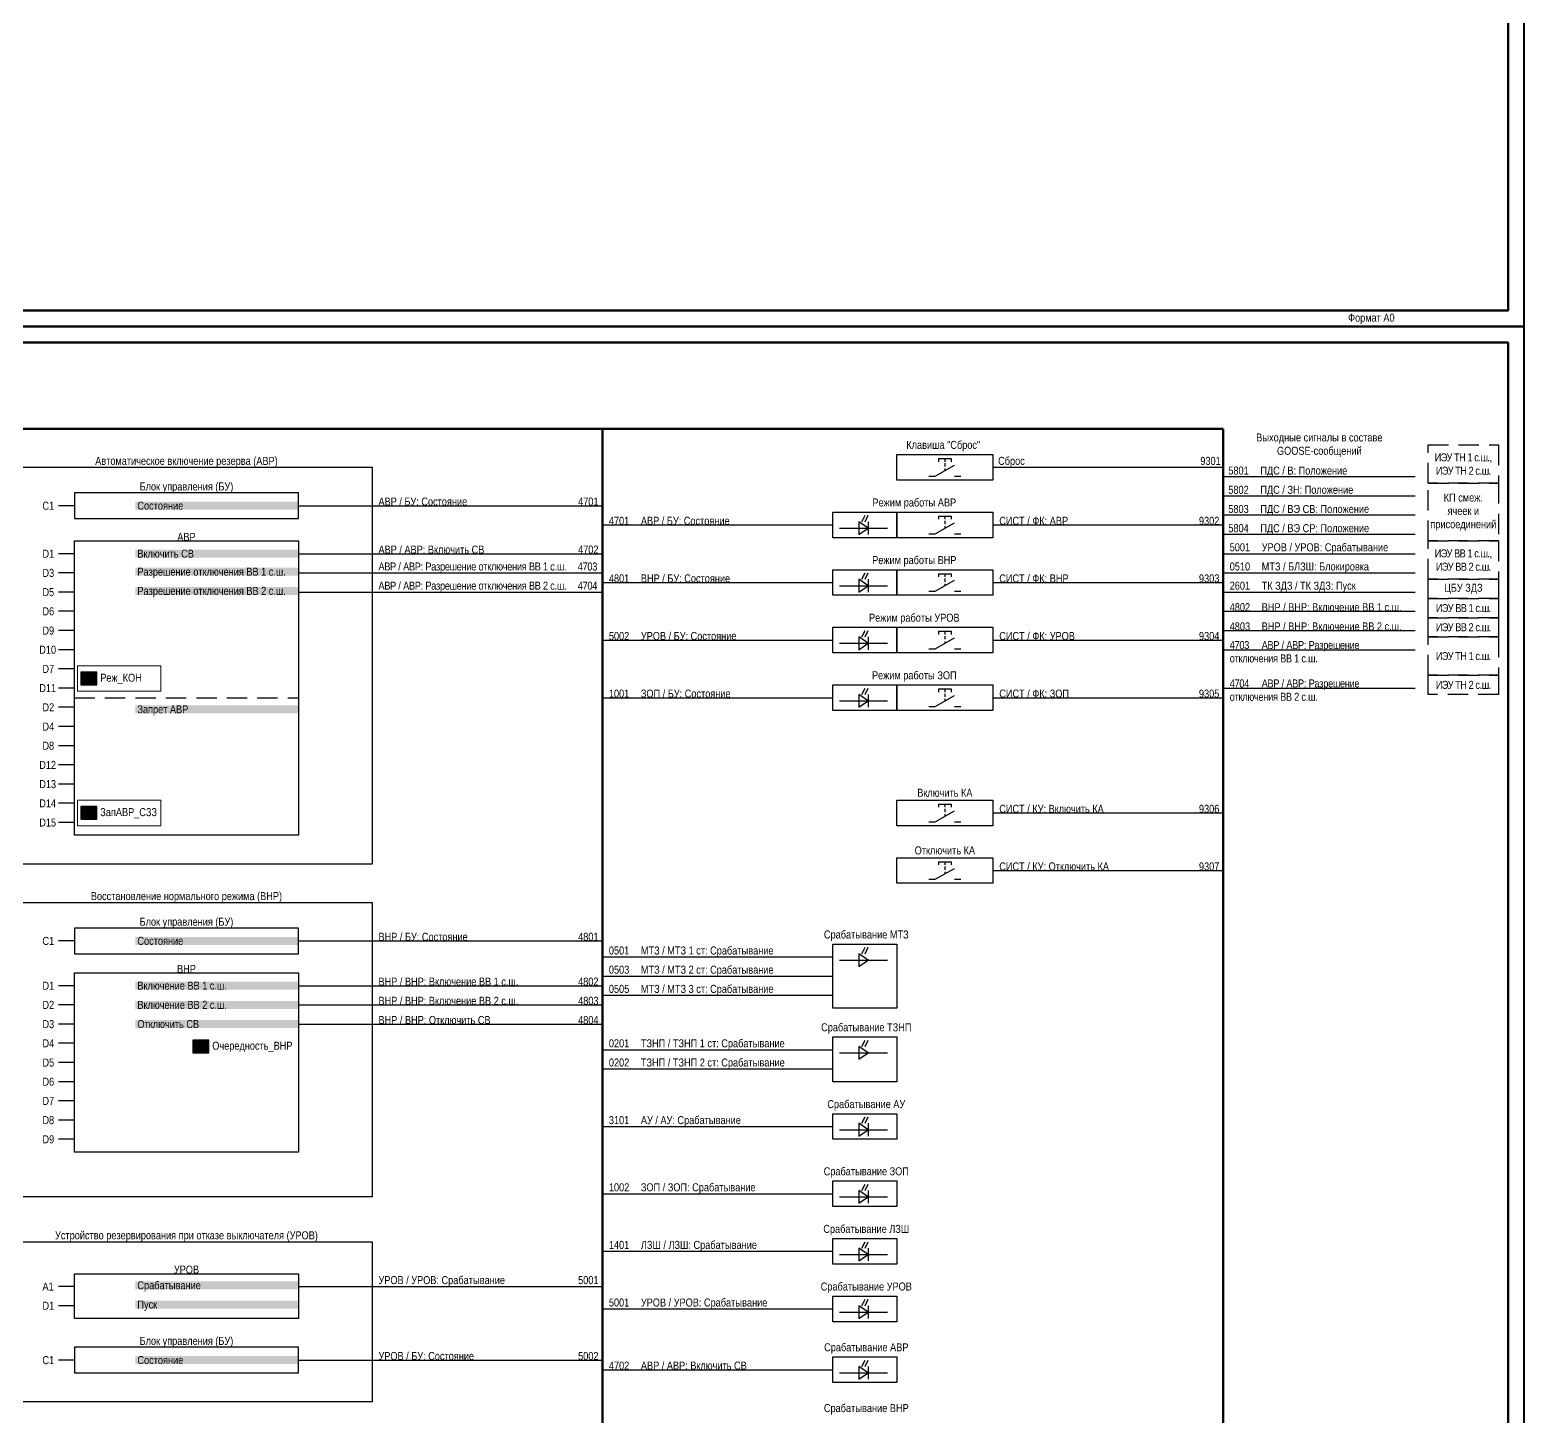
# Model space of a CAD drawing. Header units: millimetres. Extents: x 2179 to 12176, y -20554 to -12004.
# Drawn here: x 4405.1 to 4872, y -17530.5 to -17097.3 of the extents above; entities that cross this region are included whole.
import ezdxf
from ezdxf.enums import TextEntityAlignment as Align

# ---------------------------------------------------------------- set-up
doc = ezdxf.new("R2010")
doc.units = ezdxf.units.MM
doc.linetypes.add('HIDDEN2', pattern=[4.7625, 3.175, -1.5875])
doc.linetypes.add('штриховая2', pattern=[9.525, 6.35, -3.175])
for name, color, linetype, lineweight in [('GOOSE', 224, 'Continuous', 30), ('MMS', 190, 'Continuous', 30), ('Внутренняя шина', 4, 'Continuous', 70), ('Линии связи', 75, 'Continuous', 30), ('Основная', 7, 'Continuous', 30), ('Основная прерывистая', 7, 'штриховая2', 30), ('Основная сплошная', 7, 'Continuous', 30), ('Сигналы внутр.', 13, 'Continuous', 30), ('Тонкая', 7, 'Continuous', 13)]:
    doc.layers.add(name, color=color, linetype=linetype, lineweight=lineweight)
doc.layers.add('Рамка внешняя', color=8, linetype='Continuous', lineweight=40, plot=False)
doc.styles.add('2.5_Gost_RD', font='ARIALN.TTF', dxfattribs={"height": 2.5})
doc.styles.add('Narrow', font='ARIALN.TTF')
doc.styles.add('Табл дан', font='ARIALN.TTF')

# ---------------------------------------------------------------- blocks, each defined once
blk = doc.blocks.new('*U90')
blk.add_lwpolyline([(0, 0), (1189, 0), (1189, 841), (0, 841)], close=True)
at = {"lineweight": 50}
blk.add_lwpolyline([(20, 836), (1184, 836), (1184, 5), (20, 5)], close=True, dxfattribs=at)
at = {"style": '2.5_Gost_RD', "flags": 8}
blk.add_attdef('ФОРМАТ', text='', height=2.5, dxfattribs=at).set_placement((1134, 4), align=Align.TOP_LEFT)
blk = doc.blocks.new('*U15')
blk.add_lwpolyline([(0, 0), (1189, 0), (1189, 841), (0, 841)], close=True)
at = {"lineweight": 50}
blk.add_lwpolyline([(20, 836), (1184, 836), (1184, 5), (20, 5)], close=True, dxfattribs=at)
at = {"style": '2.5_Gost_RD', "flags": 8}
blk.add_attdef('ФОРМАТ', text='', height=2.5, dxfattribs=at).set_placement((1134, 4), align=Align.TOP_LEFT)
blk = doc.blocks.new('SW.2')
at = {"true_color": 0xadddf7}
h = blk.add_hatch(color=141, dxfattribs=at)
h.dxf.hatch_style = 1
h.paths.add_polyline_path([(5, 2), (0, 2), (0, -2), (5, -2)])
blk.add_lwpolyline([(5, 2), (0, 2), (0, -2), (5, -2)], close=True)
for points in [[(1, 0), (2, 0)], [(2, 0), (3, 1)], [(3, 0), (4, 0)]]:
    blk.add_lwpolyline(points)

msp = doc.modelspace()

# ---------------------------------------------------------------- linework, layer by layer
at = {"layer": 'Внутренняя шина'}
for points in [[(4064, -17222), (4778, -17222)], [(4584, -17708), (4584, -17222)], [(4778, -17623), (4778, -17222)]]:
    msp.add_lwpolyline(points, dxfattribs=at)
at = {"layer": 'Линии связи'}
for points in [[(4706, -17234), (4778, -17234)], [(4838, -17237), (4778, -17237)], [(4838, -17243), (4778, -17243)], [(4489, -17246), (4584, -17246)], [(4584, -17252), (4656, -17252)], [(4706, -17252), (4778, -17252)], [(4838, -17249), (4778, -17249)], [(4838, -17255), (4778, -17255)], [(4489, -17261), (4584, -17261)], [(4778, -17261), (4838, -17261)], [(4489, -17267), (4584, -17267)], [(4584, -17270), (4656, -17270)], [(4706, -17270), (4778, -17270)], [(4778, -17267), (4838, -17267)], [(4489, -17273), (4584, -17273)], [(4778, -17273), (4838, -17273)], [(4778, -17279), (4838, -17279)], [(4778, -17285), (4838, -17285)], [(4584, -17288), (4656, -17288)], [(4706, -17288), (4778, -17288)], [(4778, -17291), (4838, -17291)], [(4778, -17303), (4838, -17303)], [(4584, -17306), (4656, -17306)], [(4706, -17306), (4778, -17306)], [(4706, -17342), (4778, -17342)], [(4706, -17360), (4778, -17360)], [(4489, -17382), (4584, -17382)], [(4584, -17387), (4656, -17387)], [(4489, -17396), (4584, -17396)], [(4584, -17393), (4656, -17393)], [(4489, -17402), (4584, -17402)], [(4584, -17399), (4656, -17399)], [(4489, -17408), (4584, -17408)], [(4584, -17416), (4656, -17416)], [(4584, -17422), (4656, -17422)], [(4584, -17440), (4656, -17440)], [(4584, -17461), (4656, -17461)], [(4584, -17479), (4656, -17479)], [(4489, -17490), (4584, -17490)], [(4584, -17497), (4656, -17497)], [(4489, -17513), (4584, -17513)], [(4584, -17516), (4656, -17516)]]:
    msp.add_lwpolyline(points, dxfattribs=at)
at = {"layer": 'Основная'}
for points in [[(4396, -17234), (4512, -17234), (4512, -17358), (4396, -17358)], [(4676, -17230), (4706, -17230), (4706, -17238), (4676, -17238)], [(4489, -17242), (4419, -17242), (4419, -17250), (4489, -17250)], [(4656, -17248), (4676, -17248), (4676, -17256), (4656, -17256)], [(4676, -17248), (4706, -17248), (4706, -17256), (4676, -17256)], [(4419, -17257), (4489, -17257), (4489, -17349), (4419, -17349)], [(4656, -17266), (4676, -17266), (4676, -17274), (4656, -17274)], [(4676, -17266), (4706, -17266), (4706, -17274), (4676, -17274)], [(4656, -17284), (4676, -17284), (4676, -17292), (4656, -17292)], [(4676, -17284), (4706, -17284), (4706, -17292), (4676, -17292)], [(4656, -17302), (4676, -17302), (4676, -17310), (4656, -17310)], [(4676, -17302), (4706, -17302), (4706, -17310), (4676, -17310)], [(4676, -17338), (4706, -17338), (4706, -17346), (4676, -17346)], [(4676, -17356), (4706, -17356), (4706, -17364), (4676, -17364)], [(4396, -17370), (4512, -17370), (4512, -17462), (4396, -17462)], [(4489, -17378), (4419, -17378), (4419, -17386), (4489, -17386)], [(4656, -17383), (4676, -17383), (4676, -17403), (4656, -17403)], [(4419, -17392), (4489, -17392), (4489, -17448), (4419, -17448)], [(4656, -17412), (4676, -17412), (4676, -17426), (4656, -17426)], [(4656, -17436), (4676, -17436), (4676, -17444), (4656, -17444)], [(4656, -17457), (4676, -17457), (4676, -17465), (4656, -17465)], [(4396, -17476), (4512, -17476), (4512, -17526), (4396, -17526)], [(4656, -17475), (4676, -17475), (4676, -17483), (4656, -17483)], [(4419, -17486), (4489, -17486), (4489, -17500), (4419, -17500)], [(4656, -17493), (4676, -17493), (4676, -17501), (4656, -17501)], [(4489, -17509), (4419, -17509), (4419, -17517), (4489, -17517)], [(4656, -17512), (4676, -17512), (4676, -17520), (4656, -17520)]]:
    msp.add_lwpolyline(points, close=True, dxfattribs=at)
for points in [[(4419, -17246), (4414, -17246)], [(4419, -17261), (4414, -17261)], [(4419, -17267), (4414, -17267)], [(4419, -17273), (4414, -17273)], [(4419, -17279), (4414, -17279)], [(4419, -17285), (4414, -17285)], [(4419, -17291), (4414, -17291)], [(4419, -17297), (4414, -17297)], [(4419, -17303), (4414, -17303)], [(4419, -17309), (4414, -17309)], [(4419, -17315), (4414, -17315)], [(4419, -17321), (4414, -17321)], [(4419, -17327), (4414, -17327)], [(4419, -17333), (4414, -17333)], [(4419, -17339), (4414, -17339)], [(4419, -17345), (4414, -17345)], [(4419, -17382), (4414, -17382)], [(4419, -17396), (4414, -17396)], [(4419, -17402), (4414, -17402)], [(4419, -17408), (4414, -17408)], [(4419, -17414), (4414, -17414)], [(4419, -17420), (4414, -17420)], [(4419, -17426), (4414, -17426)], [(4419, -17432), (4414, -17432)], [(4419, -17438), (4414, -17438)], [(4419, -17444), (4414, -17444)], [(4419, -17490), (4414, -17490)], [(4419, -17496), (4414, -17496)], [(4419, -17513), (4414, -17513)]]:
    msp.add_lwpolyline(points, dxfattribs=at)
at = {"layer": 'Основная прерывистая'}
msp.add_line((4419, -17306), (4489, -17306), dxfattribs=at)
at = {"layer": 'Основная сплошная', "color": 0}
for p, q in [((4688, -17236.75), (4694, -17233.32)), ((4689, -17231.25), (4691, -17231.25)), ((4691, -17231.25), (4693, -17231.25)), ((4686, -17236.75), (4688, -17236.75)), ((4694, -17236.75), (4696, -17236.75)), ((4688, -17254.75), (4694, -17251.32)), ((4689, -17249.25), (4691, -17249.25)), ((4691, -17249.25), (4693, -17249.25)), ((4686, -17254.75), (4688, -17254.75)), ((4694, -17254.75), (4696, -17254.75)), ((4688, -17272.75), (4694, -17269.32)), ((4689, -17267.25), (4691, -17267.25)), ((4691, -17267.25), (4693, -17267.25)), ((4686, -17272.75), (4688, -17272.75)), ((4694, -17272.75), (4696, -17272.75)), ((4689, -17285.25), (4691, -17285.25)), ((4691, -17285.25), (4693, -17285.25)), ((4688, -17290.75), (4694, -17287.32)), ((4686, -17290.75), (4688, -17290.75)), ((4694, -17290.75), (4696, -17290.75)), ((4689, -17303.25), (4691, -17303.25)), ((4691, -17303.25), (4693, -17303.25)), ((4686, -17308.75), (4688, -17308.75)), ((4688, -17308.75), (4694, -17305.32)), ((4694, -17308.75), (4696, -17308.75)), ((4688, -17344.75), (4694, -17341.32)), ((4689, -17339.25), (4691, -17339.25)), ((4691, -17339.25), (4693, -17339.25)), ((4686, -17344.75), (4688, -17344.75)), ((4694, -17344.75), (4696, -17344.75)), ((4688, -17362.75), (4694, -17359.32)), ((4689, -17357.25), (4691, -17357.25)), ((4691, -17357.25), (4693, -17357.25)), ((4686, -17362.75), (4688, -17362.75)), ((4694, -17362.75), (4696, -17362.75))]:
    msp.add_line(p, q, dxfattribs=at)
at = {"layer": 'Основная сплошная', "ltscale": 0.35}
for p, q in [((4689, -17231.25), (4689, -17232.25)), ((4691, -17231.25), (4691, -17232.25)), ((4691, -17232.75), (4691, -17233.75)), ((4693, -17231.25), (4693, -17232.25)), ((4689, -17249.25), (4689, -17250.25)), ((4691, -17249.25), (4691, -17250.25)), ((4691, -17250.75), (4691, -17251.75)), ((4693, -17249.25), (4693, -17250.25)), ((4689, -17267.25), (4689, -17268.25)), ((4691, -17267.25), (4691, -17268.25)), ((4691, -17268.75), (4691, -17269.75)), ((4693, -17267.25), (4693, -17268.25)), ((4689, -17285.25), (4689, -17286.25)), ((4691, -17285.25), (4691, -17286.25)), ((4693, -17285.25), (4693, -17286.25)), ((4691, -17286.75), (4691, -17287.75)), ((4689, -17303.25), (4689, -17304.25)), ((4691, -17303.25), (4691, -17304.25)), ((4693, -17303.25), (4693, -17304.25)), ((4691, -17304.75), (4691, -17305.75)), ((4689, -17339.25), (4689, -17340.25)), ((4691, -17339.25), (4691, -17340.25)), ((4691, -17340.75), (4691, -17341.75)), ((4693, -17339.25), (4693, -17340.25)), ((4689, -17357.25), (4689, -17358.25)), ((4691, -17357.25), (4691, -17358.25)), ((4691, -17358.75), (4691, -17359.75)), ((4693, -17357.25), (4693, -17358.25))]:
    msp.add_line(p, q, dxfattribs=at)
at = {"layer": 'Основная сплошная', "color": 0, "linetype": 'HIDDEN2', "ltscale": 0.5}
for p, q in [((4691, -17234.39), (4691, -17235.04)), ((4691, -17252.39), (4691, -17253.04)), ((4691, -17270.39), (4691, -17271.04)), ((4691, -17288.39), (4691, -17289.04)), ((4691, -17306.39), (4691, -17307.04)), ((4691, -17342.39), (4691, -17343.04)), ((4691, -17360.39), (4691, -17361.04))]:
    msp.add_line(p, q, dxfattribs=at)
at = {"layer": 'Основная сплошная', "linetype": 'штриховая2'}
for points in [[(4864, -17239), (4842, -17239), (4842, -17227), (4864, -17227)], [(4864, -17257), (4842, -17257), (4842, -17239), (4864, -17239)], [(4864, -17269), (4842, -17269), (4842, -17257), (4864, -17257)], [(4864, -17275), (4842, -17275), (4842, -17269), (4864, -17269)], [(4864, -17281), (4842, -17281), (4842, -17275), (4864, -17275)], [(4864, -17287), (4842, -17287), (4842, -17281), (4864, -17281)], [(4864, -17299), (4842, -17299), (4842, -17287), (4864, -17287)], [(4864, -17305), (4842, -17305), (4842, -17299), (4864, -17299)]]:
    msp.add_lwpolyline(points, close=True, dxfattribs=at)
at = {"layer": 'Основная сплошная'}
for points in [[(4664.06, -17251), (4664.06, -17255), (4667.06, -17253), (4664.06, -17251)], [(4665.06, -17251), (4666.06, -17249)], [(4666.06, -17251), (4667.06, -17249)], [(4667.06, -17251), (4667.06, -17255)], [(4658.06, -17253), (4673.06, -17253)], [(4658.06, -17271), (4673.06, -17271)], [(4664.06, -17269), (4664.06, -17273), (4667.06, -17271), (4664.06, -17269)], [(4665.06, -17269), (4666.06, -17267)], [(4666.06, -17269), (4667.06, -17267)], [(4667.06, -17269), (4667.06, -17273)], [(4665.06, -17287), (4666.06, -17285)], [(4666.06, -17287), (4667.06, -17285)], [(4658.06, -17289), (4673.06, -17289)], [(4664.06, -17287), (4664.06, -17291), (4667.06, -17289), (4664.06, -17287)], [(4667.06, -17287), (4667.06, -17291)], [(4665.06, -17305), (4666.06, -17303)], [(4666.06, -17305), (4667.06, -17303)], [(4658.06, -17307), (4673.06, -17307)], [(4664.06, -17305), (4664.06, -17309), (4667.06, -17307), (4664.06, -17305)], [(4667.06, -17305), (4667.06, -17309)], [(4658.06, -17388), (4673.06, -17388)], [(4664.06, -17386), (4664.06, -17390), (4667.06, -17388), (4664.06, -17386)], [(4665.06, -17386), (4666.06, -17384)], [(4666.06, -17386), (4667.06, -17384)], [(4664.06, -17415), (4664.06, -17419), (4667.06, -17417), (4664.06, -17415)], [(4665.06, -17415), (4666.06, -17413)], [(4666.06, -17415), (4667.06, -17413)], [(4658.06, -17417), (4673.06, -17417)], [(4664.06, -17439), (4664.06, -17443), (4667.06, -17441), (4664.06, -17439)], [(4665.06, -17439), (4666.06, -17437)], [(4666.06, -17439), (4667.06, -17437)], [(4667.06, -17439), (4667.06, -17443)], [(4658.06, -17441), (4673.06, -17441)], [(4665.06, -17460), (4666.06, -17458)], [(4666.06, -17460), (4667.06, -17458)], [(4658.06, -17462), (4673.06, -17462)], [(4664.06, -17460), (4664.06, -17464), (4667.06, -17462), (4664.06, -17460)], [(4667.06, -17460), (4667.06, -17464)], [(4665.06, -17478), (4666.06, -17476)], [(4666.06, -17478), (4667.06, -17476)], [(4658.06, -17480), (4673.06, -17480)], [(4664.06, -17478), (4664.06, -17482), (4667.06, -17480), (4664.06, -17478)], [(4667.06, -17478), (4667.06, -17482)], [(4665.06, -17496), (4666.06, -17494)], [(4666.06, -17496), (4667.06, -17494)], [(4658.06, -17498), (4673.06, -17498)], [(4664.06, -17496), (4664.06, -17500), (4667.06, -17498), (4664.06, -17496)], [(4667.06, -17496), (4667.06, -17500)], [(4665.06, -17515), (4666.06, -17513)], [(4666.06, -17515), (4667.06, -17513)], [(4658.06, -17517), (4673.06, -17517)], [(4664.06, -17515), (4664.06, -17519), (4667.06, -17517), (4664.06, -17515)], [(4667.06, -17515), (4667.06, -17519)]]:
    msp.add_lwpolyline(points, dxfattribs=at)
for points in [[(4665.56, -17250, 0.5, 0, 0), (4666.06, -17249, 0, 0, 0)], [(4666.56, -17250, 0.5, 0, 0), (4667.06, -17249, 0, 0, 0)], [(4665.56, -17268, 0.5, 0, 0), (4666.06, -17267, 0, 0, 0)], [(4666.56, -17268, 0.5, 0, 0), (4667.06, -17267, 0, 0, 0)], [(4665.56, -17286, 0.5, 0, 0), (4666.06, -17285, 0, 0, 0)], [(4666.56, -17286, 0.5, 0, 0), (4667.06, -17285, 0, 0, 0)], [(4665.56, -17304, 0.5, 0, 0), (4666.06, -17303, 0, 0, 0)], [(4666.56, -17304, 0.5, 0, 0), (4667.06, -17303, 0, 0, 0)], [(4665.56, -17385, 0.5, 0, 0), (4666.06, -17384, 0, 0, 0)], [(4666.56, -17385, 0.5, 0, 0), (4667.06, -17384, 0, 0, 0)], [(4665.56, -17414, 0.5, 0, 0), (4666.06, -17413, 0, 0, 0)], [(4666.56, -17414, 0.5, 0, 0), (4667.06, -17413, 0, 0, 0)], [(4665.56, -17438, 0.5, 0, 0), (4666.06, -17437, 0, 0, 0)], [(4666.56, -17438, 0.5, 0, 0), (4667.06, -17437, 0, 0, 0)], [(4665.56, -17459, 0.5, 0, 0), (4666.06, -17458, 0, 0, 0)], [(4666.56, -17459, 0.5, 0, 0), (4667.06, -17458, 0, 0, 0)], [(4665.56, -17477, 0.5, 0, 0), (4666.06, -17476, 0, 0, 0)], [(4666.56, -17477, 0.5, 0, 0), (4667.06, -17476, 0, 0, 0)], [(4665.56, -17495, 0.5, 0, 0), (4666.06, -17494, 0, 0, 0)], [(4666.56, -17495, 0.5, 0, 0), (4667.06, -17494, 0, 0, 0)], [(4665.56, -17514, 0.5, 0, 0), (4666.06, -17513, 0, 0, 0)], [(4666.56, -17514, 0.5, 0, 0), (4667.06, -17513, 0, 0, 0)]]:
    msp.add_lwpolyline(points, format="xyseb", dxfattribs=at)
at = {"layer": 'Тонкая'}
for points in [[(4420, -17296), (4446, -17296), (4446, -17304), (4420, -17304)], [(4420, -17338), (4446, -17338), (4446, -17346), (4420, -17346)]]:
    msp.add_lwpolyline(points, close=True, dxfattribs=at)

# ---------------------------------------------------------------- block references
at = {"layer": 'Основная'}
for p in [(4421, -17300), (4421, -17342), (4456, -17415)]:
    msp.add_blockref('SW.2', p, dxfattribs=at)
at = {"layer": 'Рамка внешняя'}
msp.add_blockref('*U90', (3683, -17190), dxfattribs=at).add_auto_attribs({'ФОРМАТ': 'Формат А0'})
msp.add_blockref('*U15', (3683, -18031), dxfattribs=at)

# ---------------------------------------------------------------- texts
at = {"layer": 'GOOSE', "char_height": 2.5, "attachment_point": 7, "style": 'Табл дан'}
for s, insert, width in [('5801^IПДС / В: Положение', (4779.57, -17237), 58.43), ('5802^IПДС / ЗН: Положение', (4779.57, -17243), 58.43), ('5803^IПДС / ВЭ СВ: Положение', (4779.57, -17249), 58.43), ('5804^IПДС / ВЭ СР: Положение', (4779.57, -17255), 58.43), ('5001^IУРОВ / УРОВ: Срабатывание', (4780, -17261), 58), ('0510^IМТЗ / БЛЗШ: Блокировка', (4780, -17267), 58), ('\\A1;2601^IТК ЗДЗ / ТК ЗДЗ: Пуск', (4780, -17273), 58), ('4802^IВНР / ВНР: Включение ВВ 1 с.ш.', (4780, -17279), 58), ('4803^IВНР / ВНР: Включение ВВ 2 с.ш.', (4780, -17285), 58), ('\\pt10;{\\T0.95;4703^IАВР / АВР: Разрешение \\P\\pt5;отключения ВВ 1 с.ш.}', (4780, -17295), 70), ('{\\T0.95;4704^IАВР / АВР: Разрешение ^Jотключения ВВ 2 с.ш.}', (4780, -17307), 70)]:
    msp.add_mtext(s, dxfattribs=dict(at, insert=insert, width=width))
at = {"layer": 'MMS', "char_height": 2.5, "attachment_point": 7, "style": 'Narrow'}
for s, insert, width in [('Сброс^I^I^I^I^I   ^I    9301^I', (4707.64, -17234), 70.3562), ('\\pt30,40,50,60,70;СИСТ / ФК: АВР^I^I^I^I   9302^I', (4708, -17252.01), 70), ('СИСТ / ФК: ВНР^I^I^I^I   9303^I', (4708, -17270.01), 70), ('СИСТ / ФК: УРОВ^I^I^I^I   9304^I', (4708, -17288.01), 70), ('СИСТ / ФК: ЗОП^I^I^I^I   9305^I', (4708, -17306), 70), ('СИСТ / КУ: Включить КА^I^I^I   9306^I', (4708, -17342.01), 70), ('СИСТ / КУ: Отключить КА^I^I^I   9307^I', (4708, -17360.01), 70)]:
    msp.add_mtext(s, dxfattribs=dict(at, insert=insert, width=width))
at = {"layer": 'Основная', "style": 'Табл дан'}
for s, p in [('C1', (4409, -17246)), ('D5', (4409, -17273)), ('D6', (4409, -17279)), ('D9', (4409, -17285)), ('D10', (4408, -17291)), ('D7', (4409, -17297)), ('Реж_КОН', (4427.07, -17299.75)), ('D11', (4408, -17303)), ('ЗапАВР_СЗЗ', (4427.07, -17341.75)), ('C1', (4409, -17382)), ('D3', (4409, -17408)), ('D4', (4409, -17414)), ('Очередность_ВНР', (4462.07, -17414.75)), ('D5', (4409, -17420)), ('D6', (4409, -17426)), ('D7', (4409, -17432)), ('D8', (4409, -17438)), ('D9', (4409, -17444)), ('A1', (4409, -17490)), ('D1', (4409, -17496)), ('C1', (4409, -17513))]:
    msp.add_text(s, height=2.5, dxfattribs=at).set_placement(p, align=Align.MIDDLE_LEFT)
at = {"layer": 'Основная', "ltscale": 0.5, "style": 'Табл дан'}
for s, p in [('D1', (4409, -17261)), ('D3', (4409, -17267)), ('D2', (4409, -17309)), ('D4', (4409, -17315)), ('D8', (4409, -17321)), ('D12', (4408, -17327)), ('D13', (4408, -17333)), ('D14', (4408, -17339)), ('D15', (4408, -17345)), ('D1', (4409, -17396)), ('D2', (4409, -17402))]:
    msp.add_text(s, height=2.5, dxfattribs=at).set_placement(p, align=Align.MIDDLE_LEFT)
at = {"layer": 'Основная', "char_height": 2.5, "attachment_point": 8, "style": 'Narrow'}
for s, insert, width in [('\\pt55;Выходные сигналы в составе GOOSE-сообщений', (4808, -17230.81), 60), ('Клавиша "Сброс"', (4690.5, -17229), 29), ('Автоматическое включение резерва (АВР)', (4454, -17234), 116), ('\\A1;Блок управления (БУ)', (4454, -17242), 70), ('Режим работы АВР', (4681.44, -17247), 45), ('\\A1;АВР', (4454, -17257), 70), ('Режим работы ВНР', (4681.44, -17265), 45), ('Режим работы УРОВ', (4681.44, -17283), 45), ('Режим работы ЗОП', (4681.44, -17301), 45), ('Включить КА', (4691, -17337), 45), ('Отключить КА', (4691, -17355), 45), ('Восстановление нормального режима (ВНР)', (4454, -17370), 116), ('\\A1;Блок управления (БУ)', (4454, -17378), 70), ('Срабатывание МТЗ', (4666.44, -17382), 45), ('\\A1;ВНР', (4454, -17392), 70), ('Срабатывание ТЗНП', (4666.44, -17411), 45), ('Срабатывание АУ', (4666.44, -17435), 45), ('Срабатывание ЗОП', (4666.44, -17456), 45), ('Срабатывание ЛЗШ', (4666.44, -17474), 45), ('Устройство резервирования при отказе выключателя (УРОВ)', (4454, -17476), 116), ('УРОВ', (4454, -17486), 70), ('Срабатывание УРОВ', (4666.44, -17492), 45), ('\\A1;Блок управления (БУ)', (4454, -17509), 70), ('Срабатывание АВР', (4666.44, -17511), 45), ('Срабатывание ВНР', (4666.44, -17530), 45)]:
    msp.add_mtext(s, dxfattribs=dict(at, insert=insert, width=width))
at = {"layer": 'Основная', "char_height": 2.5, "width": 51, "attachment_point": 4, "style": 'Narrow', "bg_fill": 1, "box_fill_scale": 1, "bg_fill_color": 9, "bg_fill_transparency": 0}
for s, insert in [('\\pl0.67568;Состояние', (4438, -17246)), ('\\pl0.67568;Включить СВ', (4438, -17261)), ('\\pl0.67568;Разрешение отключения ВВ 1 с.ш.', (4438, -17267)), ('\\pl0.67568;Разрешение отключения ВВ 2 с.ш.', (4438, -17273)), ('\\pl0.67568;Запрет АВР', (4438, -17310)), ('\\pl0.67568;Состояние', (4438, -17382)), ('\\pl0.67568;Включение ВВ 1 с.ш.', (4438, -17396)), ('\\pl0.67568;Включение ВВ 2 с.ш.', (4438, -17402)), ('\\pl0.67568;Отключить СВ', (4438, -17408)), ('\\pl0.67568;Срабатывание', (4438, -17490)), ('\\pl0.67568;Пуск', (4438, -17496)), ('\\pl0.67568;Состояние', (4438, -17513))]:
    msp.add_mtext(s, dxfattribs=dict(at, insert=insert))
at = {"layer": 'Основная сплошная', "char_height": 2.5, "width": 22, "attachment_point": 5, "style": 'Narrow'}
for s, insert in [('\\pt55;{\\T0.9;ИЭУ ТН 1 с.ш., ИЭУ ТН 2 с.ш.}', (4853, -17233)), ('\\pt55;КП смеж. ^Jячеек и присоединений', (4853, -17248)), ('\\pt55;{\\T0.9;ИЭУ ВВ 1 с.ш., ИЭУ ВВ 2 с.ш.}', (4853, -17263)), ('\\pt55;ЦБУ ЗДЗ', (4853, -17272)), ('\\pt55;{\\T0.9;ИЭУ ВВ 1 с.ш.}', (4853, -17278)), ('\\pt55;{\\T0.9;ИЭУ ВВ 2 с.ш.}', (4853, -17284)), ('\\pt55;{\\T0.9;ИЭУ ТН 1 с.ш.}', (4853, -17293)), ('\\pt55;{\\T0.9;ИЭУ ТН 2 с.ш.}', (4853, -17302))]:
    msp.add_mtext(s, dxfattribs=dict(at, insert=insert))
at = {"layer": 'Сигналы внутр.', "char_height": 2.5, "attachment_point": 7}
for s, insert, width, style in [('АВР / БУ: Состояние^I^I^I   ^I   4701^I', (4514, -17246), 70, 'Табл дан'), ('4701^IАВР / БУ: Состояние', (4586, -17252), 48, 'Narrow'), ('АВР / АВР: Включить СВ^I^I^I   4702^I', (4514, -17261), 70, 'Табл дан'), ('\\pt60,70;{\\T0.95;АВР / АВР: Разрешение отключения ВВ 1 с.ш.^I   4703^I}', (4514, -17267), 70, 'Табл дан'), ('{\\T0.95;АВР / АВР: Разрешение отключения ВВ 2 с.ш.^I   4704^I}', (4514, -17273), 70, 'Табл дан'), ('4801^IВНР / БУ: Состояние', (4586, -17270), 49, 'Табл дан'), ('5002^IУРОВ / БУ: Состояние', (4586, -17288), 70, 'Narrow'), ('1001^IЗОП / БУ: Состояние', (4586, -17306), 48, 'Narrow'), ('ВНР / БУ: Состояние^I^I^I   ^I   4801^I', (4514, -17382), 70, 'Табл дан'), ('0501^IМТЗ / {\\A1;МТЗ 1 ст: Срабатывание}', (4586, -17387), 70, 'Narrow'), ('0503^IМТЗ / {\\A1;МТЗ 2 ст: Срабатывание}', (4586, -17393), 70, 'Narrow'), ('ВНР / ВНР: Включение ВВ 1 с.ш.^I^I   4802^I', (4514, -17396), 70, 'Табл дан'), ('0505^IМТЗ / {\\A1;МТЗ 3 ст: Срабатывание}', (4586, -17399), 70, 'Narrow'), ('ВНР / ВНР: Включение ВВ 2 с.ш.^I^I   4803^I', (4514, -17402), 70, 'Табл дан'), ('ВНР / ВНР: Отключить СВ^I^I^I   4804^I', (4514, -17408), 70, 'Табл дан'), ('0201^IТЗНП / {\\A1;ТЗНП 1 ст: }Срабатывание', (4586, -17416), 70, 'Narrow'), ('0202^IТЗНП / {\\A1;ТЗНП 2 ст: }Срабатывание', (4586, -17422), 70, 'Narrow'), ('3101^IАУ / АУ: Срабатывание', (4586, -17440), 48, 'Narrow'), ('1002^IЗОП / ЗОП: Срабатывание', (4586, -17461), 48, 'Narrow'), ('1401^IЛЗШ / ЛЗШ: Срабатывание', (4586, -17479), 48, 'Narrow'), ('УРОВ / УРОВ: Срабатывание^I^I^I   5001^I', (4514, -17490), 70, 'Табл дан'), ('5001^IУРОВ / УРОВ: Срабатывание', (4586, -17497), 70, 'Narrow'), ('УРОВ / БУ: Состояние^I^I^I   ^I   5002^I', (4514, -17513), 70, 'Табл дан'), ('4702^IАВР / АВР: Включить СВ', (4586, -17516), 48, 'Narrow')]:
    msp.add_mtext(s, dxfattribs=dict(at, insert=insert, width=width, style=style))

doc.saveas('drawing.dxf')
